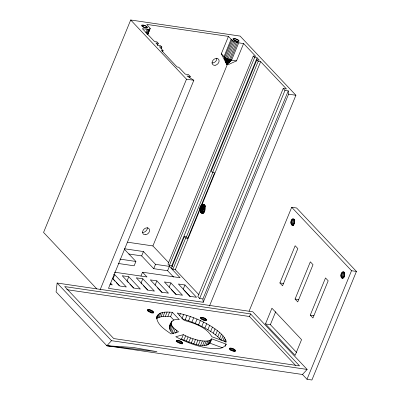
<?xml version="1.0" encoding="UTF-8"?>
<svg xmlns="http://www.w3.org/2000/svg" width="400" height="400" viewBox="0 0 400 400"><rect width="100%" height="100%" fill="white"/><g stroke="black" fill="none" stroke-linecap="round" stroke-linejoin="round"><path stroke-width="0.6" d="M290.865 222.945C290.775 221.39 291.43 218.595 293.45 218.91C297.03 220.925 291.84 228.775 290.865 222.945L294.125 223.425L294.52 220.98L291.255 220.5M205.19 205.7L201.015 205.395L205.195 206.475L204.365 208.495L204.33 211.865L200.3 211.45L200.085 209.325L199.67 209.18L200.095 207.075L201.435 204.95L214.615 172.81L212.58 172.515L211.245 171.095L256.875 59.835L259.325 60.195L257.095 57.825L254.64 57.465L253.3 56.045L167.96 264.13L169.3 265.55L171.75 265.91L172.495 266.7M342.985 271.855L343.45 271.94C345.365 273.46 344.78 277.5 342.43 278.28C339.525 277.425 340.765 270.93 344.07 272.015M341.255 273.53L344.52 274.01L344.125 276.455L340.86 275.975M227 64.14L226.75 58.545L224.73 57.265L221.33 53.775L228.455 36.405L146.805 24.405L150.16 28.41L147.785 34.465M231.135 39.245C234.45 42.415 239.265 43.035 243.61 43.525L236.485 60.895L228.24 64.61L227.015 64.43L224.01 56.615L231.135 39.245L228.455 36.405M199.01 294.825L175.32 269.7L172.87 269.34L171.535 267.92L184.37 236.615L185.71 238.035L187.745 238.335L199.67 209.18M173.01 333.265C165.46 328.745 171.03 317.14 179.32 319.68L172.36 312.3C167.165 312.02 158.19 310.98 156.61 317.585C157.52 325.295 165.29 329.77 171.02 333.915L178.57 331.845C175.535 329.43 169.905 326.195 171.455 321.595M302.495 374.49L307.13 369.435L252.775 311.785L57.145 283.035L56.08 291.875L106.865 345.745L302.495 374.49L307.01 379.28L311.905 380L356.43 271.44L296.61 207.995L291.715 207.275L249.085 311.215M221.33 53.775L226.345 63.72L227.015 64.43L227.95 59.11L235.075 41.74M237.555 42.575L230.33 60.255L227.07 64.24L226.605 63.995L224.01 56.615M209.495 305.96L295.905 95.265L240.105 36.08L130.695 20L43.57 232.425L96.815 288.9M145.88 32.73L147.26 29.37L149.12 29.4L150.08 28.86M146.68 33.38L148.285 29.455M147.05 34.44L149.12 29.4M147.435 34.8L149.735 29.2M147.86 34.015L150.16 28.41M157.345 45.62L158.295 43.31L156.955 41.885L154.505 41.525L142.36 28.65L147.26 29.37M161.155 48.83L161.865 47.095L160.53 45.675L158.075 45.315L155.845 42.95L158.295 43.31M162.63 51.795L163.1 50.645L159.415 46.735L161.865 47.095M100.085 289.88L186.495 79.19L130.695 20M189.795 77.635L190.27 76.48L188.485 74.585L185.22 74.105L178.735 67.225L177.06 66.98L161.43 50.4L163.1 50.645M190.27 76.48L187.005 76L193.84 80.27L108.5 288.35L203.215 302.27L288.56 94.185L288.25 90.875L284.985 90.395L283.2 88.505L197.86 296.59L199.645 298.48L202.91 298.96L288.25 90.875M113.54 274.49L114.725 274.665L112.945 279.005L115.02 281.205M128.77 276.725L140.38 289.04L133.845 288.08L122.24 275.765L128.77 276.725L126.99 281.07L128.235 282.385M124.26 249.115L135.9 261.46L134.12 265.8L118.15 263.455M173.595 277.085L167.6 270.72L153.72 268.68L141.665 255.895L143.445 251.555L124.46 248.765M224.995 58.785L226.965 60.065L229.655 61.08L226.055 58.86L224.585 57.475L231.855 39.9M228.02 59.84L225.66 57.92L232.785 40.55M224.585 57.475L226.005 58.485L226.75 58.545L233.875 41.175M238.71 42.805L231.585 60.175L227.855 63.275L226.095 62.285L226.795 64.11L229.24 59.945L236.32 42.215M168.705 262.68L152.91 245.93L227.33 64.475M140.975 276.02L142.53 272.225L180.09 277.74L169.38 266.38L155.5 264.34L143.445 251.555M142.815 278.79L154.42 291.1L147.89 290.14L136.285 277.83L142.815 278.79L141.035 283.13L141.865 284.01M153.72 268.68L155.5 264.34M155.08 285.195L156.86 280.855L150.33 279.895L161.935 292.205L168.465 293.165L156.86 280.855M147.425 310.63L147.87 309.545C149.905 309.45 152.53 310.275 153.475 312.18L153.03 313.265M147.695 311.115L148.36 309.485M148.335 311.16L149 309.535M148.85 311.86L149.74 309.69M149.635 312.105L150.525 309.935M169.3 265.55L254.64 57.465M150.41 312.43L151.3 310.26M167.6 270.72L169.38 266.38M151.135 312.815L152.025 310.64M151.75 313.225L152.64 311.055M152.44 313.09L153.11 311.465M171.75 265.91L257.095 57.825M152.945 312.935L153.39 311.85M172.87 269.34L185.71 238.035M212.58 172.515L258.215 61.255L256.875 59.835M187.745 238.335L186.405 236.915L213.04 171.965M175.32 269.7L200.085 209.325L204.18 209.655L199.755 208.465L204.365 208.495L199.99 207.415L204.715 207.415L200.505 206.15L205.195 206.475L200.83 205.625M258.215 61.255L260.665 61.615L201.855 205.01L201.39 204.985M156.525 317.47L157.415 315.3M169.125 287.26L170.905 282.92L164.37 281.96L175.98 294.27L182.51 295.23L170.905 282.92M158.305 314.365L156.525 318.705C160.575 315.86 165.895 316.315 170.58 316.64L173.855 320.115M157.715 317.92L159.495 313.58M159.205 317.29L160.985 312.95M160.985 316.82L162.765 312.48M163.035 316.52L164.815 312.18M165.33 316.39L167.11 312.05M167.855 316.43L169.635 312.09M170.58 316.64L172.36 312.3M183.17 289.325L184.95 284.98L178.415 284.02L190.02 296.335L196.555 297.295L184.95 284.98M169.26 327.685L171.04 323.345M171.22 323.08L172.11 320.91M169.505 328.725L171.285 324.385M170.04 329.85L171.82 325.51M170.875 331.05L172.655 326.71M171.98 332.3L173.765 327.96M179.515 315.845L180.405 313.675C191.715 316.36 202.61 320.885 212.435 327.105C217.91 330.99 224.52 335.155 226.34 342.045L211.84 336.735C206.38 327.04 194.355 323.225 184.22 320.4L177.26 313.02L180.405 313.675M173.35 333.585L175.13 329.245M175.63 333.26L176.74 330.55M181.87 318.825L183.65 314.48M176.125 341.57L176.57 340.485C178.63 339.92 181.49 341.055 182.495 342.96L182.05 344.045M182.425 318.98L185.195 319.775L186.975 315.435M176.445 341.41L176.89 340.325M176.71 341.89L177.38 340.265M177.35 341.94L178.02 340.31M177.865 342.635L178.755 340.465M178.65 342.885L179.54 340.715M185.195 319.775L188.55 320.87L190.33 316.53M179.43 343.21L180.32 341.04M180.395 339.325L181.555 339.005L183.335 334.665C189.3 337.725 195.72 340.055 202.39 340.92C205.47 341.09 209.64 341.7 211.71 338.835L226.205 344.145L225.255 346.33M180.155 343.59L181.045 341.42M180.99 343.455L181.66 341.83M199.645 298.48L284.985 90.395M181.455 343.87L182.125 342.24M181.965 343.71L182.41 342.625M211.71 338.835C208.815 351.87 191.535 342.705 183.885 340.165L185.665 335.825M188.55 320.87L191.925 322.095L193.705 317.755M186.31 341.25L188.09 336.91M223.02 335.86L221.24 340.2C214.195 332.51 204.72 327.565 195.275 323.44L197.06 319.1M188.78 342.23L190.56 337.89M200.5 318.43L200.945 317.345C202.975 317.245 205.6 318.075 206.55 319.98L206.43 320.235C204.37 320.805 201.505 319.665 200.505 317.765L200.945 317.345M200.99 318.37L201.435 317.285M198.58 324.885L200.36 320.545M191.26 343.105L193.04 338.765M201.41 318.96L202.075 317.335M201.92 319.655L202.81 317.485M202.705 319.905L203.595 317.735M193.72 343.855L195.5 339.515M203.485 320.23L204.375 318.06M201.8 326.425L203.58 322.085M204.21 320.61L205.1 318.44M205.045 320.48L205.715 318.85M205.735 320.35L206.18 319.26M196.12 344.47L197.9 340.125M206.02 320.73L206.465 319.645M204.9 328.04L206.68 323.7M198.43 344.94L200.21 340.6M200.61 345.26L202.39 340.92M207.865 329.72L209.645 325.38M202.63 345.425L204.41 341.085M204.455 345.43L206.235 341.09M210.655 331.445L212.435 327.105M206.07 345.28L207.85 340.94M207.44 344.975L209.22 340.635M208.55 344.515L210.33 340.175M213.255 333.2L215.035 328.86M209.38 343.915L211.16 339.57M215.63 334.97L217.41 330.63M217.77 336.74L219.55 332.4M219.645 338.485L221.425 334.145M222.98 340.775L224.315 337.52M224.195 341.825L225.31 339.115M225.32 342.255L225.985 340.63M229.52 349.21L229.965 348.125C231.995 348.025 234.62 348.85 235.565 350.755L235.445 351.01C233.385 351.58 230.525 350.44 229.52 348.54L229.965 348.125M229.785 349.69L230.455 348.065M230.205 350.28L231.095 348.11M230.94 350.435L231.83 348.265M231.725 350.685L232.615 348.51M232.505 351.005L233.395 348.835M233.225 351.39L234.115 349.22M234.065 351.255L234.73 349.63M234.53 351.665L235.195 350.04M235.035 351.51L235.48 350.425M295.5 365.32L249.485 316.51L250.555 313.905L64.72 286.595L113.72 338.565L299.55 365.875L250.555 313.905M279.89 282.955L295.155 245.75L297.83 248.59L282.57 285.8L279.89 282.955L283.565 283.495M265.47 323.94L271.92 308.215L301.56 339.65L295.11 355.375L265.47 323.94L270.37 324.66L296.62 352.5M270.37 324.66L275.665 311.74M295.07 299.06L310.335 261.85L313.01 264.69L297.75 301.9L295.07 299.06L298.745 299.595M310.25 315.155L325.51 277.95L328.19 280.79L312.93 317.995L310.25 315.155L313.92 315.695M307.01 379.28L351.535 270.72L291.715 207.275M169.32 326.755L170.33 325.25M226.205 344.145C222.845 350.315 214.04 348.565 208.24 348.12C196.855 346.315 185.91 342.2 175.795 336.735L183.335 334.665M176.57 340.485L176.45 340.745C177.45 342.64 180.315 343.785 182.37 343.215L182.495 342.96M153.475 312.18L153.355 312.435C151.3 313.005 148.435 311.865 147.43 309.965L147.87 309.545M106.865 345.745L133.055 347.445L156.93 351.665L106.865 345.745L111.495 340.69L307.13 369.435M227.015 64.43L231.585 60.175L236.485 60.895M225.13 59.225C226.955 60.685 228.405 67.395 225.82 61.41L228.31 62.725L231.585 60.175L226.75 58.545M228.755 62.175L228.46 61.405L224.65 57.69C226.63 59.095 229.07 60.725 231.585 60.175L229.205 61.63L225.265 59.66L225.89 60.815L228.755 62.175L231.585 60.175L229.24 59.945L230.43 59.945M225.89 60.815L226.82 63.515L227.405 63.83L227.35 62.365L225.59 59.59L229.43 61.35L231.585 60.175L230.105 60.525C223.44 56.575 226.86 59.945 226.795 64.11C227.215 64.055 225.7 59.435 224.73 57.265M226.105 59.24L229.885 60.805L231.585 60.175M225.66 57.92L225.19 57.95L229.43 61.35M227.95 59.11L227.01 59.035L229.2 59.585M204.72 205.175L201.435 204.95M200.095 207.075L204.715 207.415L200.355 206.445M199.815 208.105L204.365 208.495M199.76 209.21L204.18 209.655M204.225 204.79L202.495 204.61L201.855 205.01L205.225 205.64M204.08 212.7L200.64 212.295L200.3 211.45L204.11 212.6M203.405 213.225L201.115 212.925L200.64 212.295L203.44 213.02M253.3 56.045L255.755 56.405L243.61 43.525M283.2 88.505L286.465 88.985L260.665 61.615M186.495 79.19L193.84 80.27M288.56 94.185L295.905 95.265M292.5 218.95L294.135 219.19M292.03 219.29L294.75 219.69M291.605 219.82L294.87 220.3M291.005 221.28L294.27 221.76L294.65 222.775L290.87 222.115M199.665 209.265L204.17 210.8L200.105 210.435L204.33 211.865M290.98 223.71L294.245 224.19M291.215 224.365L293.935 224.765M291.55 224.86L293.18 225.1M291.965 225.16L293.595 225.4M292.43 225.25L293.52 225.41M184.37 236.615L186.405 236.915M351.535 270.72L356.43 271.44M342.5 271.98L344.13 272.22M342.03 272.325L344.75 272.725M341.605 272.85L344.87 273.33M127.6 242.21L152.91 245.93M341.005 274.315L344.27 274.795L344.645 275.805L340.87 275.15M340.98 276.745L344.24 277.22M341.215 277.395L343.93 277.795M341.55 277.89L343.18 278.13M341.965 278.195L343.05 278.355M128.805 254.005L141.665 255.895M119.93 259.11L135.9 261.46M114.41 272.17L146.995 276.96L142.53 272.225M109.915 284.56L112.29 284.91L110.63 283.15M66.74 289.655L249.485 316.51M204.185 204.895L202.495 204.61L204.28 204.665L203.15 204.495C206.975 205.665 205.24 214.72 201.115 212.925L203.405 213.4M201.53 204.995L205.175 205.64M209.93 343.175L222.685 347.85M191.925 322.095L195.275 323.44M229.24 59.945L230.22 60.39M230.105 60.525L228.105 59.525M181.555 339.005L183.885 340.165M237.605 39.535L233.945 38.38A3.25 1.09 22.3 0 0 233.01 38.86L234.46 40.4A3.25 1.09 22.3 0 0 237.485 41.505L238.62 41.495L239.06 41.075A3.25 1.09 22.3 0 0 237.61 39.53M225.29 58.36L226.055 58.86M226.815 63.68L226.435 63.375L226.795 64.11M229.085 60.235L229.885 60.805M226.64 63.39L226.365 63.165L226.69 63.765M226.98 59.72L229.205 61.63M226.155 59.615L227.68 61.105L228.31 62.725M183.995 290.2L190.215 296.8M171.195 289.46L176.17 294.735M157.565 287.835L162.125 292.67M143.525 285.77L147.67 290.165M129.895 284.145L133.625 288.105M114.725 274.665L126.335 286.975L119.8 286.015L112.34 278.1M116.265 282.52L119.165 285.6M57.145 283.035L111.495 340.69M224.72 57.905L227.52 61.735L227.855 63.275M226.82 63.515L227.07 64.24M344.135 275.63L344.455 276.61M294.135 222.595L294.455 223.575M226.09 61.63L226.635 63.885M202.91 298.96L203.215 302.27M147.37 227.62A3.945 2.99 -43.3 0 1 142.455 232.37M216.86 58.19A3.945 2.99 -43.3 0 1 211.945 62.94M141.68 25.165L141.93 26.135L143.735 27.34A3.245 1.09 22.3 0 0 146.675 28.115L147.49 27.895A3.245 1.09 22.3 0 0 145.44 25.715L143.13 24.99L141.68 25.165M234.585 40.14A2.465 0.825 22.3 0 0 238.31 40.915A2.465 0.825 22.3 0 0 235.205 38.845A2.465 0.825 22.3 0 0 234.585 40.14M143.175 26.71A2.465 0.825 22.3 0 0 146.89 27.475A2.465 0.825 22.3 0 0 143.77 25.405A2.465 0.825 22.3 0 0 143.175 26.71M215.06 65.31A3.945 2.99 -43.3 0 0 218.87 59.77A3.945 2.99 -43.3 0 0 212.825 60.515A3.945 2.99 -43.3 0 0 215.06 65.31M145.57 234.74A3.945 2.99 -43.3 0 0 149.38 229.2A3.945 2.99 -43.3 0 0 143.34 229.945A3.945 2.99 -43.3 0 0 145.57 234.74"/></g></svg>
